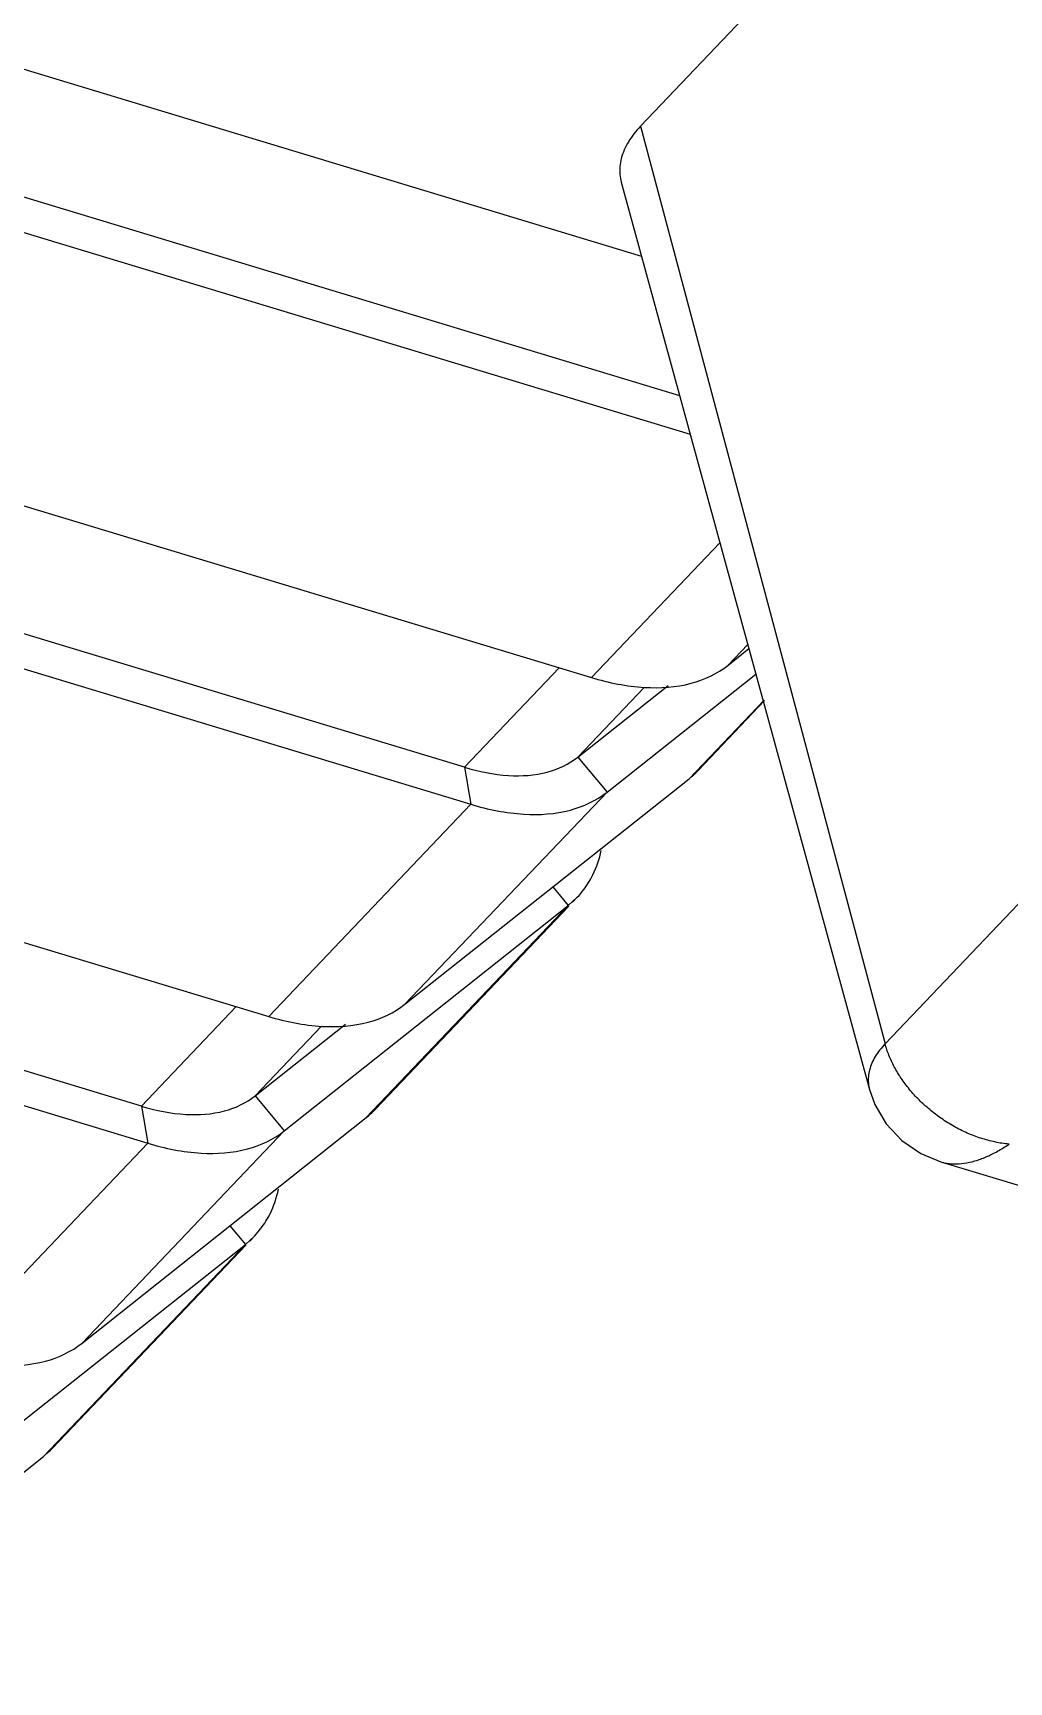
# Model space of a CAD drawing. Header units: millimetres. Extents: x 14343 to 15285, y -9166 to -7819.
# Drawn here: x 15220.65 to 15229.25, y -8641.12 to -8626.59 of the extents above; entities that cross this region are included whole.
import ezdxf

# ---------------------------------------------------------------- set-up
doc = ezdxf.new("R2010")
doc.units = ezdxf.units.MM

# ---------------------------------------------------------------- blocks, each defined once
blk = doc.blocks.new('u9')
at = {"color": 7, "linetype": 'Continuous'}
for p, q in [((-404.293, 148.313), (-406.797, 146.326)), ((-406.074, 146.443), (-408.578, 144.456)), ((-414.704, 143.729), (-422.981, 146.235)), ((-406.876, 146.253), (-408.583, 144.461)), ((-406.797, 146.326), (-408.578, 144.456)), ((-407.138, 145.327), (-409.642, 143.339)), ((-407.138, 145.327), (-408.918, 143.457)), ((-405.937, 145.434), (-407.718, 143.565)), ((-408.578, 144.456), (-408.657, 144.384)), ((-408.441, 144.292), (-408.578, 144.456)), ((-408.615, 144.427), (-408.657, 144.384)), ((-408.918, 143.457), (-411.422, 141.47)), ((-408.662, 143.148), (-408.918, 143.457)), ((-399.354, 141.032), (-407.718, 143.565)), ((-407.661, 143.238), (-407.718, 143.565)), ((-409.642, 143.339), (-411.422, 141.47)), ((-409.721, 143.267), (-411.428, 141.475)), ((-408.662, 143.148), (-409.458, 142.516)), ((-409.247, 142.534), (-408.662, 143.148)), ((-408.496, 142.361), (-407.661, 143.238)), ((-407.661, 143.238), (-399.582, 140.792)), ((-411.889, 135.095), (-414.076, 143.091)), ((-421.04, 135.521), (-414.213, 142.689)), ((-412.057, 134.603), (-414.213, 142.689)), ((-408.782, 142.448), (-410.562, 140.578)), ((-400.417, 139.915), (-408.782, 142.448)), ((-409.982, 142.34), (-412.486, 140.353)), ((-409.982, 142.34), (-411.763, 140.471)), ((-411.422, 141.47), (-411.501, 141.397)), ((-411.46, 141.441), (-411.501, 141.397)), ((-411.286, 141.305), (-411.422, 141.47)), ((-402.198, 138.045), (-410.562, 140.578)), ((-410.506, 140.251), (-410.562, 140.578)), ((-411.763, 140.471), (-413.074, 139.43)), ((-411.506, 140.162), (-411.763, 140.471)), ((-412.565, 140.281), (-413.152, 139.664)), ((-412.486, 140.353), (-413.147, 139.659)), ((-411.341, 139.375), (-410.506, 140.251)), ((-410.506, 140.251), (-402.427, 137.805)), ((-411.506, 140.162), (-412.302, 139.53)), ((-412.091, 139.548), (-411.506, 140.162)), ((-411.626, 139.461), (-412.758, 138.273)), ((-403.262, 136.929), (-411.626, 139.461)), ((-412.827, 139.354), (-413.013, 139.206)), ((-412.827, 139.354), (-413.003, 139.169)), ((-405.043, 135.059), (-412.496, 137.316)), ((-412.404, 136.978), (-405.271, 134.819)), ((-406.106, 133.942), (-412.067, 135.747)), ((-412.057, 134.603), (-418.884, 127.435))]:
    blk.add_line(p, q, dxfattribs=at)
blk.add_lwpolyline([(-414.076, 143.091), (-414.124, 143.225), (-414.224, 143.395), (-414.36, 143.541), (-414.527, 143.655), (-414.704, 143.729)], dxfattribs=at)
for centre, radius, start, end in [((-406.319, 145.726), 0.767, 132.3726, 136.6069), ((-406.338, 145.747), 0.738, 128.4505, 132.3717), ((-408.06, 143.823), 0.819, 143.0887, 153.6287), ((-408.077, 143.836), 0.797, 136.6171, 143.0963), ((-409.163, 142.74), 0.767, 132.3726, 136.6069), ((-409.182, 142.761), 0.738, 128.4505, 132.3717), ((-410.904, 140.837), 0.819, 143.0887, 153.6287), ((-410.922, 140.85), 0.797, 136.6171, 143.0963), ((-412.008, 139.754), 0.767, 132.3726, 136.6069), ((-412.027, 139.775), 0.738, 128.4505, 132.3717)]:
    blk.add_arc(centre, radius, start, end, dxfattribs=at)
for points, start_tangent, end_tangent in [([(-406.406, 145.521), (-406.815, 145.485), (-407.138, 145.327)], (-0.998299, 0.05831), (-0.783285, -0.621663)), ([(-408.794, 144.187), (-408.868, 143.97)], (-0.444088, -0.895983), (-0.207671, -0.978199)), ([(-414.704, 143.729), (-414.735, 143.737), (-414.82, 143.747), (-414.91, 143.742), (-415.005, 143.721), (-415.103, 143.686), (-415.203, 143.636), (-415.305, 143.573)], (-0.957061, 0.289886), (-0.827661, -0.561228)), ([(-407.718, 143.565), (-408.187, 143.652), (-408.595, 143.615), (-408.918, 143.457)], (-0.957088, 0.289796), (-0.783285, -0.621663)), ([(-415.305, 143.573), (-415.181, 143.554), (-415.058, 143.521), (-414.937, 143.475), (-414.821, 143.417), (-414.71, 143.348), (-414.607, 143.269), (-414.512, 143.183), (-414.428, 143.09), (-414.355, 142.992), (-414.294, 142.891), (-414.247, 142.79), (-414.213, 142.689)], (0.996373, -0.085096), (0.257598, -0.966252)), ([(-407.661, 143.238), (-408.052, 143.311), (-408.393, 143.28), (-408.662, 143.148)], (-0.957088, 0.289796), (-0.783285, -0.621663)), ([(-414.213, 142.689), (-414.126, 142.802), (-414.076, 142.92), (-414.066, 143.036), (-414.076, 143.091)], (0.689683, 0.724111), (-0.26388, 0.964556)), ([(-409.25, 142.535), (-409.659, 142.498), (-409.982, 142.34)], (-0.998299, 0.05831), (-0.783285, -0.621663)), ([(-408.782, 142.448), (-409.25, 142.535)], (-0.957088, 0.289796), (-0.998299, 0.05831)), ([(-411.638, 141.2), (-411.712, 140.984)], (-0.444088, -0.895983), (-0.207671, -0.978199)), ([(-410.562, 140.578), (-411.031, 140.665), (-411.44, 140.629), (-411.763, 140.471)], (-0.957088, 0.289796), (-0.783285, -0.621663)), ([(-410.506, 140.251), (-410.896, 140.324), (-411.237, 140.294), (-411.506, 140.162)], (-0.957088, 0.289796), (-0.783285, -0.621663)), ([(-412.095, 139.548), (-412.504, 139.512), (-412.827, 139.354)], (-0.998299, 0.05831), (-0.783285, -0.621663)), ([(-411.626, 139.461), (-412.095, 139.548)], (-0.957088, 0.289796), (-0.998299, 0.05831)), ([(-412.057, 134.603), (-411.951, 134.742), (-411.889, 134.886), (-411.877, 135.028), (-411.889, 135.095)], (0.689698, 0.724097), (-0.263876, 0.964557))]:
    blk.add_spline(points, degree=3, dxfattribs=dict(at, start_tangent=start_tangent, end_tangent=end_tangent))

msp = doc.modelspace()

# ---------------------------------------------------------------- block references
at = {"rotation": 180}
msp.add_blockref('u9', (14813.948, -8492.81), dxfattribs=at)

doc.saveas('drawing.dxf')
